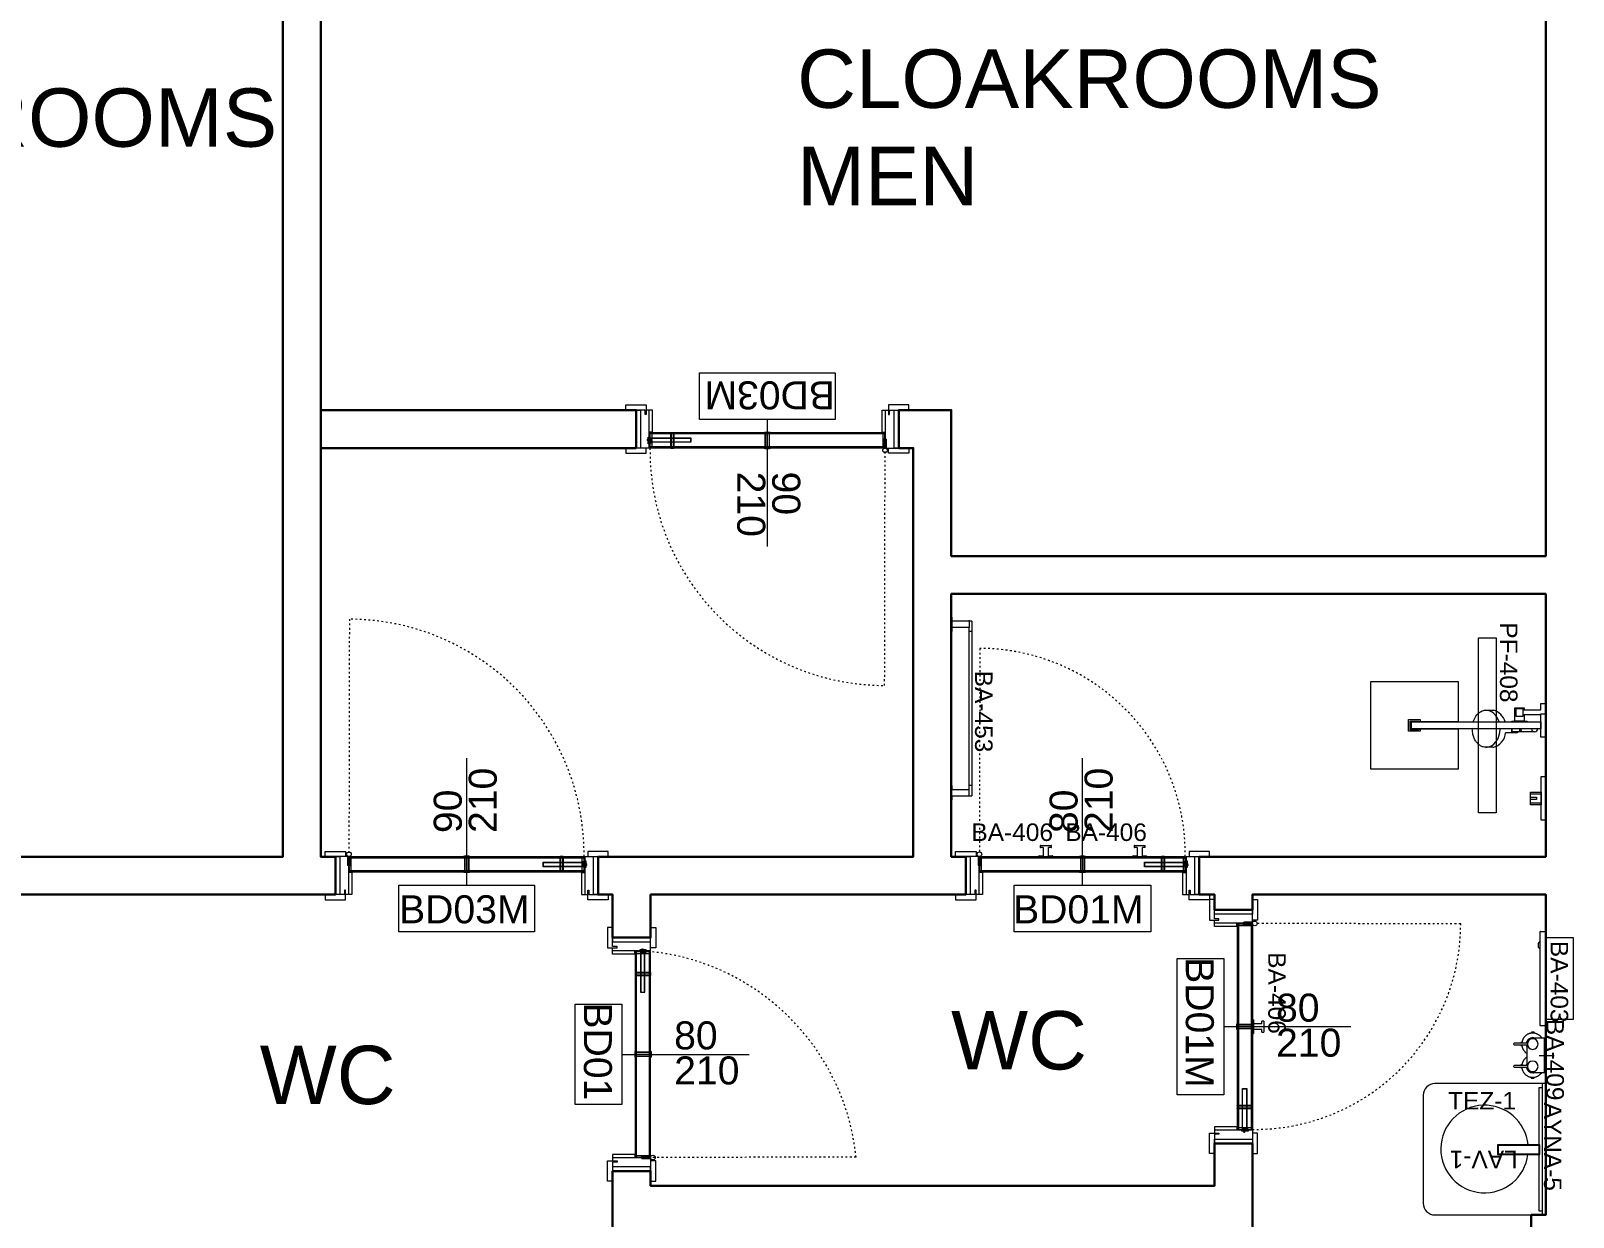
# Model space of a CAD drawing. Header units: centimetres. Extents: x 118932 to 154602, y -32682 to -23521.
# Drawn here: x 123176 to 123705, y -28759 to -28352 of the extents above; entities that cross this region are included whole.
import ezdxf

# ---------------------------------------------------------------- set-up
doc = ezdxf.new("R2010")
doc.units = ezdxf.units.CM
doc.header["$LTSCALE"] = 50
doc.header["$MEASUREMENT"] = 0
doc.linetypes.add('ACAD_ISO03W100', pattern=[30, 12, -18])
doc.linetypes.add('Dash', pattern=[6.35, 3.175, -3.175])
for name, color, linetype, lineweight, true_color in [('GEN_00_BL_Yazı', 7, 'Continuous', 0, 0x4f5250), ('GEN_02_TF_Islak Hacim', 7, 'Continuous', 5, 0x007cb0), ('GEN_02_TF_Kapı', 7, 'Continuous', 9, 0x4a3526), ('GEN_02_TF_Mobilya', 7, 'Continuous', 5, 0x745e3d), ('GEN_05_ML_Ahşap', 7, 'Continuous', 9, 0x745e3d), ('GEN_06_GR_İnce', 7, 'Continuous', 13, 0xb0b0a9), ('KALACAK DUVARLAR', 7, 'Continuous', 30, 0x005387)]:
    doc.layers.add(name, color=color, linetype=linetype, lineweight=lineweight, true_color=true_color)
doc.styles.add('ARIAL', font='arial.ttf')
doc.styles.add('arial_1_18', font='arial.ttf', dxfattribs={"height": 0.2})
doc.styles.add('Arial_6', font='arial.ttf', dxfattribs={"height": 59.5325})

# ---------------------------------------------------------------- blocks, each defined once
blk = doc.blocks.new('LEVEL -1_A BLOK_DUVAR')
at = {"layer": 'KALACAK DUVARLAR'}
blk.add_line((49129.65, 9009.48), (49129.65, 9009.48), dxfattribs=at)
for points in [[(47653.25, 9445), (49154.98, 9445), (49154.98, 9425.09), (49196.15, 9425.09), (49196.15, 9345.09), (49127.67, 9345.09), (49127.67, 9332.09), (49196.15, 9332.09), (49196.15, 9204.98), (49079.65, 9204.98), (49079.65, 9191.98), (49129.65, 9191.98), (49129.65, 8856.48), (49011.45, 8856.48)], [(49029.65, 8843.48), (49147.65, 8843.48), (49147.65, 8856.48), (49142.65, 8856.48), (49142.65, 9191.98), (49282.64, 9191.98), (49282.64, 9204.98), (49209.15, 9204.98), (49209.15, 9332.09), (49277.64, 9332.09), (49277.64, 9345.09), (49209.15, 9345.09), (49209.15, 9445)], [(49562.37, 9148.98), (49562.37, 8959.48), (49358.65, 8959.48), (49358.65, 9009.48), (49340.65, 9009.48), (49340.65, 8996.48), (49345.65, 8996.48), (49345.65, 8856.48), (49237.65, 8856.48), (49237.65, 8843.48), (49242.65, 8843.48), (49242.65, 8828.75), (49255.65, 8828.75), (49255.65, 8843.48), (49363.65, 8843.48), (49363.65, 8856.48), (49358.65, 8856.48), (49358.65, 8946.48), (49562.37, 8946.48), (49562.37, 8856.48), (49443.65, 8856.48), (49443.65, 8843.48), (49448.87, 8843.48), (49448.87, 8838.25), (49461.87, 8838.25), (49461.87, 8843.48), (49562.37, 8843.48), (49562.37, 8733.72), (49557.37, 8733.72), (49557.37, 8690.72)], [(49461.87, 8635.75), (49461.87, 8758.25), (49448.87, 8758.25), (49448.87, 8743.75), (49255.65, 8743.75), (49255.65, 8748.75), (49242.65, 8748.75), (49242.65, 8725.75)], [(49142.65, 8996.48), (49250.65, 8996.48), (49250.65, 9009.48), (49142.65, 9009.48)]]:
    blk.add_lwpolyline(points, dxfattribs=at)
blk = doc.blocks.new('Raindance shower combo - PF-408 SHOWER SYSTEM-14504339-SPA _ LEVEL 0 - REFERENCE PLAN')
at = {"layer": 'GEN_02_TF_Islak Hacim'}
for p, q in [((-24.4, 303), (-24.4, 603)), ((-24.4, 603), (275.5, 603)), ((275.5, 603), (275.5, 303)), ((105.6, 473), (145.4, 473)), ((105.6, 433), (105.6, 473)), ((113.7, 433), (105.6, 433)), ((110.8, 467.8), (140.3, 467.8)), ((110.8, 438.4), (110.8, 467.8)), ((113.7, 438.4), (110.8, 438.4)), ((113.7, 19.6), (113.7, 464.5)), ((113.7, 464.5), (137.3, 464.5)), ((113.7, 464.5), (113.7, 303)), ((137.3, 464.5), (113.7, 464.5)), ((137.3, 303), (137.3, 464.5)), ((137.3, 464.5), (137.3, 19.6)), ((140.3, 438.3), (137.3, 438.3)), ((145.4, 433), (137.3, 433)), ((140.3, 467.8), (140.3, 438.3)), ((145.4, 473), (145.4, 433)), ((113.7, 303), (-24.4, 303)), ((275.5, 303), (137.3, 303)), ((50.4, 184.6), (50.4, 208.3)), ((177.7, 208.3), (177.7, 182.8)), ((100, 106.3), (100.6, 140.9)), ((103.4, 80.9), (103.4, 119.9)), ((103.4, 119.9), (113.7, 119.9)), ((113.7, 119.9), (103.4, 119.9)), ((103.4, 119.9), (103.4, 97.5)), ((137.3, 119.9), (139.5, 119.9)), ((139.5, 119.9), (139.5, 66.9)), ((139.8, 77.5), (139.8, 109.5)), ((139.8, 109.5), (185.7, 109.5)), ((157.3, 106), (157.3, 81)), ((182.3, 106), (157.3, 106)), ((182.3, 81), (182.3, 106)), ((185.7, 109.5), (185.7, 77.4)), ((-146.3, 55.5), (-102.8, 55.5)), ((-146.3, 19.3), (-146.3, 55.5)), ((-140.4, 55.5), (-108.7, 55.5)), ((-140.4, 19.3), (-140.4, 55.5)), ((-128.5, 35.3), (-128.5, 55.5)), ((-128.5, 55.5), (-120.4, 55.5)), ((-120.4, 55.5), (-120.4, 35.3)), ((-108.7, 55.5), (-108.7, 19.3)), ((-102.8, 55.5), (-102.8, 19.3)), ((113.7, 93.7), (103.4, 93.7)), ((103.4, 41.5), (103.4, 80.9)), ((139.5, 93.7), (137.3, 93.7)), ((139.5, 66.9), (137.3, 66.9)), ((161.2, 77.5), (139.8, 77.5)), ((157.3, 81), (182.3, 81)), ((161.2, 81), (161.2, 77.4)), ((161.2, 20.1), (161.2, 77.5)), ((178.5, 81), (178.5, 77.4)), ((185.7, 77.4), (178.5, 77.4)), ((178.5, 77.4), (178.5, 20.1)), ((-198.9, 19.3), (-50, 19.3)), ((-198.9, 3), (-198.9, 19.3)), ((-102.8, 19.3), (-146.3, 19.3)), ((-108.7, 19.3), (-140.4, 19.3)), ((-120.4, 35.3), (-128.5, 35.3)), ((-50, 19.3), (-50, 3)), ((85.5, 3), (85.5, 19.6)), ((85.5, 19.6), (165.5, 19.6)), ((165.5, 3), (85.5, 3)), ((137.3, 19.6), (113.7, 19.6)), ((139.1, 19.6), (139.1, 20.1)), ((139.1, 20.1), (161.2, 20.1)), ((165.5, 19.6), (165.5, 3)), ((200.6, 3), (165.5, 3)), ((178.5, 20.1), (200.6, 20.1)), ((200.6, 20.1), (200.6, 3))]:
    blk.add_line(p, q, dxfattribs=at)
for centre, radius, start, end in [((104.2, 195.8), 55, 191.7176, 266.2824), ((123.3, 196.9), 56.2, 284.5361, 345.4324), ((112.6, 106), 12.6, 179, 223), ((115, 78), 12, 96.3941, 165.9387), ((115, 78), 12, 96.3941, 165.9387), ((114.9, 40.6), 11.5, 96.8483, 175.5844), ((115, 42.3), 11.6, 183.9666, 263.4682)]:
    blk.add_arc(centre, radius, start, end, dxfattribs=at)
for major_axis, start_param, end_param in [((63.7, 0), 3.141593, 4.706756), ((-63.7, 0), 1.950601, 3.141593)]:
    blk.add_ellipse((114, 208.3), major_axis=major_axis, ratio=0.765186, start_param=start_param, end_param=end_param, dxfattribs=at)
for points, knots in [([(50.4, 208.3), (50.4, 211.6), (51.3, 218), (55.4, 227.4), (62.1, 235.8), (74.1, 245.5), (91.7, 253), (107.1, 254.8), (113.7, 254.8)], [0, 0, 0, 0, 0.0666667, 0.1333333, 0.2, 0.2666667, 0.4, 0.4982127, 0.4982127, 0.4982127, 0.4982127]), ([(137.4, 251.6), (139.3, 251), (148.2, 248.1), (162.4, 240.1), (172.7, 227.8), (177, 216.8), (177.7, 211.2), (177.7, 208.3)], [0.6197386, 0.6197386, 0.6197386, 0.6197386, 0.65, 0.7666667, 0.8833333, 0.9416667, 1, 1, 1, 1])]:
    blk.add_open_spline(points, degree=3, knots=knots, dxfattribs=at)
at = {"layer": 'GEN_00_BL_Yazı', "insert": (478.8, 160.9, 0), "char_height": 60, "width": 331.384, "attachment_point": 7, "rotation": 180, "style": 'Arial_6'}
blk.add_mtext('PF-408', dxfattribs=at)
blk = doc.blocks.new('BA 406 HOOK')
at = {"layer": 'GEN_02_TF_Islak Hacim'}
for p, q in [((-2.38, 0), (-2.38, -0.32)), ((-2.38, 0), (2.38, 0)), ((-2.3, 0), (-2.38, 0)), ((2.38, 0), (2.3, 0)), ((2.38, -0.32), (2.38, 0)), ((-2.38, -0.32), (-2.3, -0.32)), ((-0.92, -0.32), (-2.38, -0.32)), ((-1.91, -3.19), (-1.91, -3.81)), ((-1.91, -3.19), (-0.92, -3.19)), ((-1.84, -3.19), (-1.91, -3.19)), ((-1.91, -3.81), (-1.84, -3.81)), ((1.9, -3.81), (-1.91, -3.81)), ((-0.92, -0.32), (-0.92, -3.19)), ((0.92, -3.19), (0.92, -0.32)), ((2.38, -0.32), (0.92, -0.32)), ((0.92, -3.19), (1.9, -3.19)), ((1.9, -3.19), (1.84, -3.19)), ((1.84, -3.81), (1.9, -3.81)), ((1.9, -3.81), (1.9, -3.19)), ((2.3, -0.32), (2.38, -0.32))]:
    blk.add_line(p, q, dxfattribs=at)
at = {"layer": 'GEN_00_BL_Yazı', "insert": (25.5, -11.38), "char_height": 6, "width": 26.5421, "attachment_point": 1, "rotation": 180, "style": 'Arial_6'}
blk.add_mtext('BA-406', dxfattribs=at)
blk = doc.blocks.new('BA 403')
at = {"layer": 'GEN_02_TF_Islak Hacim'}
for p, q in [((-11.27, -1.56), (-11.27, 2.06)), ((-11.19, 2.14), (-9.37, 2.14)), ((-9.37, 2.14), (-9.37, 0)), ((-11.91, -3.34), (-11.91, -1.91)), ((-11.27, -3.69), (-11.27, -1.56)), ((-11.27, -30.16), (-11.27, -3.69)), ((-9.37, -28.1), (-9.37, 0)), ((-9.37, -30.24), (-11.19, -30.24)), ((-9.37, -28.1), (-9.37, -30.24))]:
    blk.add_line(p, q, dxfattribs=at)
at = {"layer": 'GEN_02_TF_Islak Hacim', "linetype": 'Dash', "lineweight": 5}
for p, q in [((-9.37, 0), (0, 0)), ((0, 0), (0, -28.1)), ((0, -28.1), (-9.37, -28.1))]:
    blk.add_line(p, q, dxfattribs=at)
at = {"layer": 'GEN_02_TF_Islak Hacim'}
for centre, radius, start, end in [((-11.19, 2.06), 0.0813, 90, 180), ((-11.83, -1.91), 0.08, 114.0212, 180), ((-11.83, -3.34), 0.08, 180, 245.9788), ((-11.29, -2.08), 0.614, 97.2939, 157.3604), ((-11.29, -3.17), 0.614, 202.6396, 262.7061), ((-11.36, -1.56), 0.0879, 0, 97.2939), ((-11.36, -3.69), 0.0879, 262.7061, 0), ((-11.19, -30.16), 0.0813, 180, 270)]:
    blk.add_arc(centre, radius, start, end, dxfattribs=at)
at = {"layer": 'GEN_00_BL_Yazı', "insert": (-1.72, -1.12), "char_height": 6, "width": 26.5421, "attachment_point": 1, "rotation": 270, "style": 'Arial_6'}
blk.add_mtext('BA-403', dxfattribs=at)
blk = doc.blocks.new('ikili sbn')
at = {"layer": 'GEN_00_BL_Yazı'}
blk.add_line((-5.76, -1.77), (-5.76, 3.38), dxfattribs=at)
at = {"layer": 'GEN_02_TF_Islak Hacim'}
for p, q in [((-11.7, 0.01), (-11.7, -4.02)), ((0, -4.01), (0, 0.01)), ((-13.75, -3.45), (-13.75, -4.45)), ((-13.75, -4.45), (-13.39, -4.45)), ((-13.56, -3.44), (-13.73, -3.44)), ((-13.73, -3.44), (-13.73, -4.44)), ((-13.73, -4.44), (-13.56, -4.44)), ((-13.56, -4.44), (-13.56, -3.44)), ((-13.38, -3.45), (-13.56, -3.45)), ((-13.44, -3.76), (-13.45, -3.91)), ((-13.45, -3.91), (-13.45, -4)), ((-13.45, -4), (-13.45, -4.15)), ((-13.45, -4.15), (-13.44, -4.3)), ((-13.43, -3.62), (-13.44, -3.76)), ((-13.44, -4.3), (-13.42, -4.44)), ((-13.41, -3.47), (-13.43, -3.62)), ((-13.42, -4.44), (-13.4, -4.59)), ((-13.39, -3.32), (-13.41, -3.47)), ((-13.4, -4.59), (-13.38, -4.74)), ((-13.36, -3.17), (-13.39, -3.32)), ((-13.38, -4.74), (-13.34, -4.89)), ((-13.32, -3.03), (-13.36, -3.17)), ((-13.34, -4.89), (-13.3, -5.03)), ((-13.28, -2.88), (-13.32, -3.03)), ((-13.3, -5.03), (-13.26, -5.18)), ((-13.23, -2.74), (-13.28, -2.88)), ((-13.26, -5.18), (-13.21, -5.32)), ((-13.18, -2.6), (-13.23, -2.74)), ((-13.12, -2.46), (-13.18, -2.6)), ((-13.06, -2.33), (-13.12, -2.46)), ((-12.99, -2.19), (-13.06, -2.33)), ((-12.91, -2.06), (-12.99, -2.19)), ((-12.83, -1.94), (-12.91, -2.06)), ((-12.75, -1.81), (-12.83, -1.94)), ((-12.66, -1.69), (-12.75, -1.81)), ((-12.56, -1.58), (-12.66, -1.69)), ((-12.47, -1.46), (-12.56, -1.58)), ((-12.36, -1.35), (-12.47, -1.46)), ((-12.25, -1.25), (-12.36, -1.35)), ((-12.14, -1.15), (-12.25, -1.25)), ((-12.03, -1.05), (-12.14, -1.15)), ((-11.91, -0.96), (-12.03, -1.05)), ((-11.78, -0.88), (-11.91, -0.96)), ((-11.7, -0.82), (-11.78, -0.88)), ((0.1, -0.92), (0, -0.86)), ((0.22, -1.01), (0.1, -0.92)), ((0.33, -1.11), (0.22, -1.01)), ((0.45, -1.2), (0.33, -1.11)), ((0.56, -1.31), (0.45, -1.2)), ((0.66, -1.41), (0.56, -1.31)), ((0.76, -1.52), (0.66, -1.41)), ((0.86, -1.64), (0.76, -1.52)), ((0.95, -1.76), (0.86, -1.64)), ((1.04, -1.88), (0.95, -1.76)), ((1.12, -2), (1.04, -1.88)), ((1.2, -2.13), (1.12, -2)), ((1.27, -2.26), (1.2, -2.13)), ((1.34, -2.4), (1.27, -2.26)), ((1.4, -2.54), (1.34, -2.4)), ((1.45, -2.67), (1.4, -2.54)), ((1.43, -5.39), (1.48, -5.25)), ((1.5, -2.82), (1.45, -2.67)), ((1.48, -5.25), (1.53, -5.11)), ((1.55, -2.96), (1.5, -2.82)), ((1.53, -5.11), (1.57, -4.97)), ((1.59, -3.1), (1.55, -2.96)), ((1.57, -4.97), (1.6, -4.82)), ((1.62, -3.25), (1.59, -3.1)), ((1.6, -4.82), (1.63, -4.67)), ((1.65, -3.4), (1.62, -3.25)), ((2, -3.45), (1.62, -3.45)), ((1.63, -4.45), (1.76, -4.45)), ((1.63, -4.67), (1.66, -4.52)), ((1.67, -3.55), (1.65, -3.4)), ((1.66, -4.52), (1.68, -4.38)), ((1.68, -3.7), (1.67, -3.55)), ((1.69, -3.85), (1.68, -3.7)), ((1.68, -4.38), (1.69, -4.23)), ((1.69, -4), (1.69, -3.85)), ((1.69, -4.08), (1.69, -4)), ((1.69, -4.23), (1.69, -4.08)), ((1.76, -3.5), (1.76, -4.5)), ((2, -3.5), (1.76, -3.5)), ((1.76, -4.5), (2, -4.5)), ((2, -3.5), (2, -3.45)), ((2, -4.5), (2, -3.5)), ((-13.21, -5.32), (-13.15, -5.46)), ((-13.15, -5.46), (-13.09, -5.59)), ((-13.09, -5.59), (-13.03, -5.73)), ((-13.03, -5.73), (-12.95, -5.86)), ((-12.95, -5.86), (-12.88, -5.99)), ((-12.88, -5.99), (-12.8, -6.11)), ((-12.8, -6.11), (-12.71, -6.24)), ((-12.71, -6.24), (-12.62, -6.35)), ((-12.62, -6.35), (-12.52, -6.47)), ((-12.52, -6.47), (-12.42, -6.58)), ((-12.42, -6.58), (-12.31, -6.69)), ((-12.31, -6.69), (-12.2, -6.79)), ((-12.2, -6.79), (-12.09, -6.89)), ((-12.09, -6.89), (-11.97, -6.98)), ((-11.97, -6.98), (-11.85, -7.07)), ((-11.85, -7.07), (-11.73, -7.15)), ((-11.73, -7.15), (-11.6, -7.23)), ((-11.6, -7.23), (-11.47, -7.3)), ((-11.47, -7.3), (-11.33, -7.37)), ((-11.33, -7.37), (-11.2, -7.43)), ((-11.2, -7.43), (-11.06, -7.49)), ((-11.06, -7.49), (-10.92, -7.54)), ((-10.92, -7.54), (-10.78, -7.59)), ((-10.78, -7.59), (-10.63, -7.63)), ((-10.63, -7.63), (-10.48, -7.66)), ((-10.48, -7.66), (-10.34, -7.69)), ((-10.34, -7.69), (-10.19, -7.71)), ((-10.26, -7.7), (-10.26, -7.86)), ((-10.01, -7.86), (-10.26, -7.86)), ((-10.26, -7.86), (-10.26, -8.05)), ((-10.26, -8.05), (-10.01, -8.05)), ((-10.19, -7.71), (-10.04, -7.73)), ((-10.04, -7.73), (-10.01, -7.73)), ((-9.41, -6.02), (-2.35, -6.02)), ((-9.41, -7.73), (-9.29, -7.72)), ((-9.26, -7.86), (-9.41, -7.86)), ((-9.41, -8.05), (-9.26, -8.05)), ((-9.29, -7.72), (-9.14, -7.7)), ((-9.26, -7.86), (-9.26, -7.72)), ((-9.26, -8.05), (-9.26, -7.86)), ((-9.14, -7.7), (-8.99, -7.68)), ((-8.99, -7.68), (-8.85, -7.65)), ((-8.85, -7.65), (-8.7, -7.61)), ((-8.7, -7.61), (-8.56, -7.57)), ((-8.56, -7.57), (-8.42, -7.52)), ((-8.42, -7.52), (-8.28, -7.47)), ((-8.28, -7.47), (-8.14, -7.41)), ((-8.14, -7.41), (-8, -7.34)), ((-8, -7.34), (-7.87, -7.27)), ((-7.87, -7.27), (-7.74, -7.19)), ((-7.74, -7.19), (-7.62, -7.11)), ((-7.62, -7.11), (-7.49, -7.03)), ((-7.49, -7.03), (-7.37, -6.94)), ((-7.37, -6.94), (-7.26, -6.84)), ((-7.26, -6.84), (-7.15, -6.74)), ((-7.15, -6.74), (-7.04, -6.64)), ((-7.04, -6.64), (-6.93, -6.53)), ((-6.93, -6.53), (-6.84, -6.42)), ((-6.84, -6.42), (-6.74, -6.3)), ((-6.74, -6.3), (-6.65, -6.18)), ((-6.65, -6.18), (-6.57, -6.06)), ((-6.57, -6.06), (-6.54, -6.02)), ((-5.21, -6.02), (-5.15, -6.11)), ((-5.15, -6.11), (-5.06, -6.24)), ((-5.06, -6.24), (-4.97, -6.35)), ((-4.97, -6.35), (-4.87, -6.47)), ((-4.87, -6.47), (-4.77, -6.58)), ((-4.77, -6.58), (-4.67, -6.69)), ((-4.67, -6.69), (-4.56, -6.79)), ((-4.56, -6.79), (-4.44, -6.89)), ((-4.44, -6.89), (-4.33, -6.98)), ((-4.33, -6.98), (-4.21, -7.07)), ((-4.21, -7.07), (-4.08, -7.15)), ((-4.08, -7.15), (-3.95, -7.23)), ((-3.95, -7.23), (-3.82, -7.3)), ((-3.82, -7.3), (-3.69, -7.37)), ((-3.69, -7.37), (-3.55, -7.43)), ((-3.55, -7.43), (-3.41, -7.49)), ((-3.41, -7.49), (-3.27, -7.54)), ((-3.27, -7.54), (-3.13, -7.59)), ((-3.13, -7.59), (-2.99, -7.63)), ((-2.99, -7.63), (-2.84, -7.66)), ((-2.84, -7.66), (-2.69, -7.69)), ((-2.69, -7.69), (-2.54, -7.71)), ((-2.62, -7.67), (-2.62, -7.84)), ((-2.62, -7.84), (-2.62, -8.05)), ((-2.36, -7.84), (-2.62, -7.84)), ((-2.62, -8.05), (-2.36, -8.05)), ((-2.54, -7.71), (-2.4, -7.73)), ((-2.4, -7.73), (-2.34, -7.73)), ((-1.77, -7.73), (-1.65, -7.72)), ((-1.62, -7.84), (-1.77, -7.84)), ((-1.77, -8.05), (-1.62, -8.05)), ((-1.65, -7.72), (-1.5, -7.7)), ((-1.62, -7.84), (-1.62, -7.69)), ((-1.62, -8.05), (-1.62, -7.84)), ((-1.5, -7.7), (-1.35, -7.68)), ((-1.35, -7.68), (-1.2, -7.65)), ((-1.2, -7.65), (-1.06, -7.61)), ((-1.06, -7.61), (-0.91, -7.57)), ((-0.91, -7.57), (-0.77, -7.52)), ((-0.77, -7.52), (-0.63, -7.47)), ((-0.63, -7.47), (-0.49, -7.41)), ((-0.49, -7.41), (-0.36, -7.34)), ((-0.36, -7.34), (-0.23, -7.27)), ((-0.23, -7.27), (-0.1, -7.19)), ((-0.1, -7.19), (0.03, -7.11)), ((0.03, -7.11), (0.15, -7.03)), ((0.15, -7.03), (0.27, -6.94)), ((0.27, -6.94), (0.39, -6.84)), ((0.39, -6.84), (0.5, -6.74)), ((0.5, -6.74), (0.61, -6.64)), ((0.61, -6.64), (0.71, -6.53)), ((0.71, -6.53), (0.81, -6.42)), ((0.81, -6.42), (0.9, -6.3)), ((0.9, -6.3), (0.99, -6.18)), ((0.99, -6.18), (1.08, -6.06)), ((1.08, -6.06), (1.16, -5.93)), ((1.16, -5.93), (1.23, -5.8)), ((1.23, -5.8), (1.3, -5.67)), ((1.3, -5.67), (1.37, -5.53)), ((1.37, -5.53), (1.43, -5.39))]:
    blk.add_line(p, q, dxfattribs=at)
blk.add_lwpolyline([(0, 0.01), (-11.7, 0.01), (-11.7, 0.5), (0, 0.5)], close=True, dxfattribs=at)
for points in [[(-10.01, -5.79), (-10.01, -10.23, 1.037151), (-9.41, -10.23), (-9.41, -5.79)], [(-2.36, -5.79), (-2.36, -10.23, 1.037151), (-1.77, -10.23), (-1.77, -5.79)]]:
    blk.add_lwpolyline(points, format="xyb", dxfattribs=at)
for centre, radius, start, end in [((-9.7, -4), 2.2, 156.7633, 180), ((-9.7, -4), 2.2, 180, 261.9501), ((-9.7, -4.02), 2, 180, 261.1452), ((-9.7, -4), 1.82, 0, 180), ((-9.7, -4), 1.82, 180, 0), ((-2.06, -4), 1.82, 0, 180), ((-2.06, -4), 1.82, 180, 0), ((-2, -4.01), 2, 277.1261, 0), ((-2.06, -4), 2.2, 277.8672, 0), ((-2.06, -4), 2.2, 0, 20.0549), ((-9.7, -4), 2.2, 277.5263, 292.0167), ((-2.06, -4), 2.2, 247.9833, 262.1328)]:
    blk.add_arc(centre, radius, start, end, dxfattribs=at)
at = {"layer": 'GEN_00_BL_Yazı', "insert": (-18.33, 0.61), "char_height": 6, "width": 33.1384, "attachment_point": 7, "style": 'Arial_6'}
blk.add_mtext('BA-409', dxfattribs=at)
blk = doc.blocks.new('public area faucet')
at = {"layer": 'GEN_02_TF_Islak Hacim'}
for points in [[(-3.31, 0), (0, 0), (0, 14.48), (-3.31, 14.48)], [(-3.11, 0.2), (-0.2, 0.2), (-0.2, 14.28), (-3.11, 14.28)]]:
    blk.add_lwpolyline(points, close=True, dxfattribs=at)
blk = doc.blocks.new('LAV-1')
at = {"layer": 'GEN_02_TF_Islak Hacim'}
blk.add_arc((0, 0), 15, 185.5702, 172.909, dxfattribs=at)
at = {"rotation": 90}
blk.add_blockref('public area faucet', (-4.44, 1.85, 0), dxfattribs=at)
at = {"layer": 'GEN_00_BL_Yazı', "insert": (-11.37, 0.58), "char_height": 6, "width": 33.1384, "attachment_point": 7, "style": 'Arial_6'}
blk.add_mtext('LAV-1', dxfattribs=at)
blk = doc.blocks.new('TEZ-1')
at = {"layer": 'GEN_02_TF_Islak Hacim', "elevation": 0}
blk.add_lwpolyline([(-290.32, 58.15), (-290.32, 20.15, 0.414214), (-286.32, 16.15), (-249.32, 16.15, 0.414214), (-245.32, 20.15), (-245.32, 58.15)], format="xyb", close=True, dxfattribs=at)
at = {"layer": 'GEN_02_TF_Islak Hacim', "color": 1, "rotation": 270}
blk.add_blockref('LAV-1', (-267.91, 37.15, 0), dxfattribs=at)
at = {"layer": 'GEN_00_BL_Yazı', "insert": (-281.46, 24.67, 0), "char_height": 6, "width": 33.1384, "attachment_point": 7, "rotation": 90, "style": 'Arial_6'}
blk.add_mtext('TEZ-1', dxfattribs=at)
blk = doc.blocks.new('AYNA-5')
at = {"layer": 'GEN_02_TF_Mobilya'}
blk.add_lwpolyline([(-1.25, 1.27), (-2.24, 1.27), (-2.26, 43.73), (-1.27, 43.73)], dxfattribs=at)
blk.add_lwpolyline([(-1.27, 45), (-1.25, 0), (0, 0), (-0.02, 45)], close=True, dxfattribs=at)
at = {"layer": 'GEN_00_BL_Yazı', "insert": (-0.72, 38.52), "char_height": 6, "width": 33.1384, "attachment_point": 7, "rotation": 270, "style": 'Arial_6'}
blk.add_mtext('AYNA-5', dxfattribs=at)
blk = doc.blocks.new('Accessory-Towel_Bar-KOHLER-Composed-K-73142 _1_ - BA-453 TOWEL BAR 24_-14138606-TYPE GxL')
at = {"layer": 'GEN_02_TF_Islak Hacim', "lineweight": 13}
for p, q in [((-53279.2, -6870.5), (-53279.2, -6863.3)), ((-53278.4, -6862.5), (-52680, -6862.5)), ((-53242.4, -6862.5), (-53242.4, -6871.4)), ((-52716.1, -6871.4), (-52716.1, -6862.5)), ((-52679.2, -6863.3), (-52679.2, -6870.5)), ((-53279.2, -6929.9), (-53279.2, -6872.2)), ((-53278.4, -6871.4), (-53257.1, -6871.4)), ((-52701.3, -6871.4), (-53257.1, -6871.4)), ((-53256.3, -6872.2), (-53256.3, -6929.9)), ((-52702.1, -6929.9), (-52702.1, -6872.2)), ((-52680, -6871.4), (-52701.3, -6871.4)), ((-52679.2, -6872.2), (-52679.2, -6929.9)), ((-53293.2, -6932.7), (-53293.2, -6931.5)), ((-53293.2, -6932.7), (-53242.4, -6932.7)), ((-53292.4, -6930.7), (-53278.4, -6930.7)), ((-53278.4, -6930.7), (-53257.1, -6930.7)), ((-53257.1, -6930.7), (-53243.2, -6930.7)), ((-53242.4, -6931.5), (-53242.4, -6932.7)), ((-52716.1, -6932.7), (-52716.1, -6931.5)), ((-52716.1, -6932.7), (-52665.3, -6932.7)), ((-52715.3, -6930.7), (-52701.3, -6930.7)), ((-52680, -6930.7), (-52701.3, -6930.7)), ((-52680, -6930.7), (-52666.1, -6930.7)), ((-52665.3, -6931.5), (-52665.3, -6932.7))]:
    blk.add_line(p, q, dxfattribs=at)
for centre, radius, start, end in [((-53278.4, -6863.3), 0.82, 90, 180), ((-52680, -6863.3), 0.82, 0, 90), ((-53278.4, -6870.5), 0.814, 180, 270), ((-53278.4, -6872.2), 0.814, 90, 180), ((-53257.1, -6872.2), 0.814, 0, 90), ((-52701.3, -6872.2), 0.814, 90, 180), ((-52680, -6870.5), 0.814, 270, 0), ((-52680, -6872.2), 0.814, 0, 90), ((-53292.4, -6931.5), 0.797, 90, 180), ((-53278.4, -6929.9), 0.804, 180, 270), ((-53257.1, -6929.9), 0.804, 270, 0), ((-53243.2, -6931.5), 0.797, 0, 90), ((-52715.3, -6931.5), 0.797, 90, 180), ((-52701.3, -6929.9), 0.804, 180, 270), ((-52680, -6929.9), 0.804, 270, 0), ((-52666.1, -6931.5), 0.797, 0, 90)]:
    blk.add_arc(centre, radius, start, end, dxfattribs=at)
at = {"layer": 'GEN_00_BL_Yazı', "insert": (-53108.7, -6791.1), "char_height": 60, "width": 265.421, "attachment_point": 1, "style": 'Arial_6'}
blk.add_mtext('BA-453', dxfattribs=at)
blk = doc.blocks.new('LEVEL -1 ISLAK HACİM')
for name, p, xscale, yscale, zscale, rotation in [('Accessory-Towel_Bar-KOHLER-Composed-K-73142 _1_ - BA-453 TOWEL BAR 24_-14138606-TYPE GxL', (4107.26, -5421.44, 0), 0.1, 0.1, 0.1, 270), ('Raindance shower combo - PF-408 SHOWER SYSTEM-14504339-SPA _ LEVEL 0 - REFERENCE PLAN', (3618.01, -141.87, 0), 0.100000000000002, 0.100000000000002, 0.100000000000002, 90)]:
    blk.add_blockref(name, p, dxfattribs=dict(xscale=xscale, yscale=yscale, zscale=zscale, rotation=rotation))
for name, p, rotation in [('BA 406 HOOK', (3446.41, -174.29, 0), 180), ('BA 406 HOOK', (3478.57, -174.29, 0), 180), ('BA 406 HOOK', (3517.23, -232.52, 0), 90), ('ikili sbn', (3617.21, -248.19, 0), 270), ('TEZ-1', (3559.56, -542.36, 0), 270)]:
    blk.add_blockref(name, p, dxfattribs=dict(rotation=rotation))
blk.add_blockref('BA 403', (3627.08, -202.02, 0))
at = {"layer": 'GEN_02_TF_Islak Hacim', "color": 1}
blk.add_blockref('AYNA-5', (3617.71, -297.05, 0), dxfattribs=at)
blk = doc.blocks.new('LEVEL -1_A BLOK_MAHAL')
at = {"layer": 'GEN_00_BL_Yazı', "char_height": 20, "width": 445.9, "attachment_point": 1, "style": 'ARIAL'}
for s, insert in [('CLOAKROOMS\\PMEN', (49305.85, 4982.03)), ('CLOAKROOMS\\PWOMAN', (48927.46, 4968.71)), ('WC', (49358.6, 4652.57)), ('WC', (49121.74, 4640.7))]:
    blk.add_mtext(s, dxfattribs=dict(at, insert=insert))
blk = doc.blocks.new('60LIK YER SÜZGECİ')
at = {"layer": 'GEN_02_TF_Islak Hacim'}
blk.add_lwpolyline([(79589.82, -32983.56), (79589.82, -32923.56), (79595.82, -32923.56), (79595.82, -32983.56)], close=True, dxfattribs=at)
blk = doc.blocks.new('level -1 süzgeçler')
blk.add_blockref('60LIK YER SÜZGECİ', (-85030.79, 34313.66, 0))
blk = doc.blocks.new('BD01')
at = {"layer": 'GEN_02_TF_Kapı'}
for p, q in [((-75.5, 0), (-80, 0)), ((-75.5, 0), (-75.5, -13)), ((-4.8, 0), (-75.2, 0)), ((-75.2, -5.2), (-75.2, 0)), ((-68.07, 0), (-68.07, -5.2, 0)), ((-67.07, 0), (-67.07, -5.2, 0)), ((-40.7, 0), (-40.7, -5.2, 0)), ((-39.31, 0), (-39.31, -5.2, 0)), ((-5.1, 0.14), (-5.1, -3)), ((-4.8, 0.01), (-4.8, -3)), ((-4.8, -5.2), (-4.8, 0)), ((-4.5, 0.01), (-4.5, -3)), ((-4.5, 0), (-4.5, -13)), ((-4.5, 0), (0, 0)), ((-4.2, 0.14), (-4.2, -3)), ((-76.2, -2.73), (-75.2, -2.06)), ((-76.2, -2.99), (-76.2, -2.73)), ((-76.2, -2.99), (-75.2, -3.11)), ((-75.8, -1.47), (-75.8, -2.46)), ((-75.7, -1.47), (-75.8, -1.47)), ((-75.8, -3.04), (-75.8, -3.69)), ((-75.8, -3.69), (-75.7, -3.69)), ((-75.18, -2.6), (-75.5, -2.26)), ((-75.18, -2.6), (-75.5, -2.26)), ((-75.18, -2.6), (-75.5, -3.01)), ((-4.8, -0.4), (-75.2, -0.4)), ((-75.2, -2.06), (-75.2, -3.11)), ((-75.2, -2.54), (-75.2, -2.12)), ((-75.18, -2.54), (-75.2, -2.54)), ((-75.2, -2.55), (-75.18, -2.55)), ((-75.2, -2.65), (-75.2, -2.55)), ((-75.2, -2.65), (-75.18, -2.65)), ((-75.2, -3.08), (-75.2, -2.66)), ((-75.18, -2.66), (-75.2, -2.66)), ((-75.2, -3.11), (-75.2, -2.99)), ((-4.8, -4.8), (-75.2, -4.8)), ((-4.8, -5.2), (-75.2, -5.2)), ((-75.18, -2.1), (-74.82, -2.1)), ((-75.18, -2.54), (-75.18, -2.12)), ((-75.18, -2.12), (-74.82, -2.12)), ((-75.18, -2.45), (-75.18, -2.55)), ((-75.18, -2.45), (-75.07, -2.45)), ((-75.18, -2.65), (-75.18, -2.55)), ((-75.18, -2.65), (-75.18, -2.75)), ((-75.18, -3.08), (-75.18, -2.66)), ((-75.18, -2.75), (-75.07, -2.75)), ((-74.82, -3.08), (-75.18, -3.08)), ((-74.82, -3.1), (-75.18, -3.1)), ((-75.07, -2.12), (-75.07, -3.08)), ((-75.07, -2.45), (-75.07, -2.75)), ((-74.82, -2.12), (-74.82, -3.08)), ((-74.8, -2.12), (-74.8, -3.08)), ((-74.6, -4.8), (-74.6, -0.4)), ((-39.41, -5.2), (-40.6, -5.2)), ((-5.4, -4.8), (-5.4, -0.4)), ((-5.2, -2.12), (-5.2, -3.08)), ((-4.82, -2.1), (-5.18, -2.1)), ((-5.18, -3.1), (-4.82, -3.1)), ((-5.1, -3), (-4.8, -3)), ((-4.93, -2.12), (-4.93, -3.08)), ((-4.82, -2.45), (-4.93, -2.45)), ((-4.93, -2.45), (-4.93, -2.75)), ((-4.82, -2.75), (-4.93, -2.75)), ((-4.82, -2.6), (-4.5, -2.26)), ((-4.82, -2.6), (-4.5, -2.26)), ((-4.82, -2.45), (-4.82, -2.55)), ((-4.8, -2.55), (-4.82, -2.55)), ((-4.82, -2.65), (-4.82, -2.55)), ((-4.82, -2.6), (-4.5, -3.01)), ((-4.82, -2.65), (-4.82, -2.75)), ((-4.8, -2.65), (-4.82, -2.65)), ((-4.8, -2.54), (-4.8, -2.12)), ((-4.8, -2.65), (-4.8, -2.55)), ((-4.8, -3.08), (-4.8, -2.66)), ((-4.5, -3), (-4.2, -3)), ((-74.3, -5.4), (-75.5, -5.4)), ((-74.3, -5.4), (-74.3, -13)), ((-5.7, -5.4), (-5.7, -13)), ((-5.7, -5.4), (-4.5, -5.4)), ((-76.5, -11.5), (-76.9, -11.5)), ((-76.9, -11.5), (-76.9, -13)), ((-76.5, -13), (-76.5, -11.5)), ((-74.3, -13), (-76.5, -13)), ((-5.7, -13), (-3.5, -13)), ((-3.5, -13), (-3.5, -11.5)), ((-3.5, -11.5), (-3.1, -11.5)), ((-3.1, -11.5), (-3.1, -13)), ((-3.1, -13), (0, -13))]:
    blk.add_line(p, q, dxfattribs=at)
at = {"layer": 'GEN_02_TF_Kapı', "linetype": 'ACAD_ISO03W100', "ltscale": 0.001}
blk.add_lwpolyline([(-75.2, 0, -0.355376), (-4.8, 70.4), (-4.65, 0.8)], format="xyb", dxfattribs=at)
at = {"layer": 'GEN_02_TF_Kapı'}
for points in [[(-76.5, 0), (-83.5, 0), (-83.5, 1.75), (-76.5, 1.75)], [(-78.5, 0), (-80, 0), (-80, -13), (-78.5, -13)], [(-67.97, 0), (-68.07, 0), (-68.07, -5.2), (-67.97, -5.2)], [(-68.07, 0), (-67.97, 0), (-67.97, -5.2), (-68.07, -5.2)], [(-67.17, -5.2), (-67.97, -5.2), (-67.97, 0), (-67.17, 0)], [(-67.17, 0), (-67.07, 0), (-67.07, -5.2), (-67.17, -5.2)], [(-67.07, 0), (-67.17, 0), (-67.17, -5.2), (-67.07, -5.2)], [(-41, 0), (-39, 0), (-39, 0.2), (-39.4, 0.3), (-40.6, 0.3), (-41, 0.2)], [(-40.6, 0), (-40.7, 0), (-40.7, -5.2), (-40.6, -5.2)], [(-40.6, -5.2), (-39.4, -5.2), (-39.4, 0), (-40.6, 0)], [(-39.41, 0), (-39.31, 0), (-39.31, -5.2), (-39.41, -5.2)], [(-3.5, 0), (3.5, 0), (3.5, 1.75), (-3.5, 1.75)], [(0, 0), (-1.5, 0), (-1.5, -13), (0, -13)], [(-75.7, -3.69), (-75.5, -3.69), (-75.5, -1.47), (-75.7, -1.47)], [(-75.2, -3.47), (-75, -3.47), (-75, -1.55), (-75.2, -1.55)], [(-61.25, -1.95), (-75.1, -1.95), (-75.1, -3.47), (-61.25, -3.47)], [(-61.35, -2.05), (-75, -2.05), (-75, -3.37), (-61.35, -3.37)], [(-41.01, -5.4), (-39.01, -5.4), (-39.01, -5.2), (-41.01, -5.2)]]:
    blk.add_lwpolyline(points, close=True, dxfattribs=at)
for points in [[(-4.8, -2.54), (-4.82, -2.54), (-4.82, -2.12), (-5.18, -2.12), (-5.18, -3.08), (-4.82, -3.08), (-4.82, -2.66), (-4.8, -2.66)], [(-76.9, -13), (-83.5, -13), (-83.5, -14.75), (-76.5, -14.75), (-76.5, -13)], [(-3.1, -13), (3.5, -13), (3.5, -14.75), (-3.5, -14.75), (-3.5, -13)]]:
    blk.add_lwpolyline(points, dxfattribs=at)
blk.add_circle((-4.65, 0.8), 0.8, dxfattribs=at)
for centre, start, end in [((-75.18, -2.12), 91.5433, 178.4567), ((-75.18, -3.08), 181.5433, 268.4567), ((-74.82, -2.12), 1.5433, 88.4567), ((-74.82, -3.08), 271.5433, 358.4567), ((-5.18, -2.12), 91.5433, 178.4567), ((-5.18, -3.08), 181.5433, 268.4567), ((-4.82, -2.12), 1.5433, 88.4567), ((-4.82, -3.08), 271.5433, 358.4567)]:
    blk.add_arc(centre, 0.0206, start, end, dxfattribs=at)
at = {"layer": 'GEN_05_ML_Ahşap'}
blk.add_lwpolyline([(-40, -9.81), (-40, 33.75)], dxfattribs=at)
blk.add_lwpolyline([(-22.84, -25.81), (-57.16, -25.81), (-57.16, -9.81), (-22.84, -9.81)], close=True, dxfattribs=at)
at = {"layer": 'GEN_00_BL_Yazı', "char_height": 9.6, "attachment_point": 7, "rotation": 90, "style": 'arial_1_18'}
for s, insert in [('\\A1;210', (-29.56, 8.09)), ('\\A1;80', (-41.56, 8.07))]:
    blk.add_mtext_dynamic_manual_height_columns(s, width=2834.1518, gutter_width=1500, heights=[310.23], dxfattribs=dict(at, insert=insert))
at = {"layer": 'GEN_00_BL_Yazı', "insert": (-24.23, -22.98), "char_height": 9.6, "attachment_point": 9, "style": 'arial_1_18'}
blk.add_mtext_dynamic_manual_height_columns('\\A1;BD01', width=2834.1518, gutter_width=1500, heights=[310.23], dxfattribs=at)
blk = doc.blocks.new('BD01M')
at = {"layer": 'GEN_02_TF_Kapı'}
for p, q in [((4.5, 0), (0, 0)), ((4.2, 0.14), (4.2, -3)), ((4.5, 0.01), (4.5, -3)), ((4.5, 0), (4.5, -13)), ((4.8, 0.01), (4.8, -3)), ((4.8, 0), (75.2, 0)), ((4.8, -5.2), (4.8, 0)), ((5.1, 0.14), (5.1, -3)), ((39.31, 0), (39.31, -5.2, 0)), ((40.7, 0), (40.7, -5.2, 0)), ((67.07, 0), (67.07, -5.2, 0)), ((68.07, 0), (68.07, -5.2, 0)), ((75.2, -5.2), (75.2, 0)), ((75.5, 0), (75.5, -13)), ((75.5, 0), (80, 0)), ((4.5, -3), (4.2, -3)), ((4.82, -2.6), (4.5, -2.26)), ((4.82, -2.6), (4.5, -2.26)), ((4.82, -2.6), (4.5, -3.01)), ((4.8, -0.4), (75.2, -0.4)), ((4.8, -2.54), (4.8, -2.12)), ((4.8, -2.55), (4.82, -2.55)), ((4.8, -2.65), (4.8, -2.55)), ((4.8, -2.65), (4.82, -2.65)), ((4.8, -3.08), (4.8, -2.66)), ((5.1, -3), (4.8, -3)), ((4.8, -4.8), (75.2, -4.8)), ((4.8, -5.2), (75.2, -5.2)), ((4.82, -2.1), (5.18, -2.1)), ((4.82, -2.45), (4.82, -2.55)), ((4.82, -2.45), (4.93, -2.45)), ((4.82, -2.65), (4.82, -2.55)), ((4.82, -2.65), (4.82, -2.75)), ((4.82, -2.75), (4.93, -2.75)), ((5.18, -3.1), (4.82, -3.1)), ((4.93, -2.12), (4.93, -3.08)), ((4.93, -2.45), (4.93, -2.75)), ((5.2, -2.12), (5.2, -3.08)), ((5.4, -4.8), (5.4, -0.4)), ((39.41, -5.2), (40.6, -5.2)), ((74.6, -4.8), (74.6, -0.4)), ((74.8, -2.12), (74.8, -3.08)), ((75.18, -2.1), (74.82, -2.1)), ((74.82, -2.12), (74.82, -3.08)), ((75.18, -2.12), (74.82, -2.12)), ((74.82, -3.08), (75.18, -3.08)), ((74.82, -3.1), (75.18, -3.1)), ((75.07, -2.12), (75.07, -3.08)), ((75.18, -2.45), (75.07, -2.45)), ((75.07, -2.45), (75.07, -2.75)), ((75.18, -2.75), (75.07, -2.75)), ((75.18, -2.54), (75.18, -2.12)), ((75.18, -2.6), (75.5, -2.26)), ((75.18, -2.6), (75.5, -2.26)), ((75.18, -2.45), (75.18, -2.55)), ((75.18, -2.54), (75.2, -2.54)), ((75.2, -2.55), (75.18, -2.55)), ((75.18, -2.65), (75.18, -2.55)), ((75.18, -2.6), (75.5, -3.01)), ((75.18, -2.65), (75.18, -2.75)), ((75.2, -2.65), (75.18, -2.65)), ((75.18, -3.08), (75.18, -2.66)), ((75.18, -2.66), (75.2, -2.66)), ((75.2, -2.06), (75.2, -3.11)), ((76.2, -2.73), (75.2, -2.06)), ((75.2, -2.54), (75.2, -2.12)), ((75.2, -2.65), (75.2, -2.55)), ((75.2, -3.08), (75.2, -2.66)), ((76.2, -2.99), (75.2, -3.11)), ((75.2, -3.11), (75.2, -2.99)), ((75.7, -1.47), (75.8, -1.47)), ((75.8, -3.69), (75.7, -3.69)), ((75.8, -1.47), (75.8, -2.46)), ((75.8, -3.04), (75.8, -3.69)), ((76.2, -2.99), (76.2, -2.73)), ((5.7, -5.4), (4.5, -5.4)), ((5.7, -5.4), (5.7, -13)), ((74.3, -5.4), (74.3, -13)), ((74.3, -5.4), (75.5, -5.4)), ((3.1, -13), (0, -13)), ((3.5, -11.5), (3.1, -11.5)), ((3.1, -11.5), (3.1, -13)), ((3.5, -13), (3.5, -11.5)), ((5.7, -13), (3.5, -13)), ((74.3, -13), (76.5, -13)), ((76.5, -13), (76.5, -11.5)), ((76.5, -11.5), (76.9, -11.5)), ((76.9, -11.5), (76.9, -13))]:
    blk.add_line(p, q, dxfattribs=at)
at = {"layer": 'GEN_02_TF_Kapı', "linetype": 'ACAD_ISO03W100', "ltscale": 0.001}
blk.add_lwpolyline([(75.2, 0, 0.416899), (4.8, 71.35), (4.65, 0.8)], format="xyb", dxfattribs=at)
at = {"layer": 'GEN_02_TF_Kapı'}
for points in [[(3.5, 0), (-3.5, 0), (-3.5, 1.75), (3.5, 1.75)], [(0, 0), (1.5, 0), (1.5, -13), (0, -13)], [(41, 0), (39, 0), (39, 0.2), (39.4, 0.3), (40.6, 0.3), (41, 0.2)], [(39.41, 0), (39.31, 0), (39.31, -5.2), (39.41, -5.2)], [(40.6, -5.2), (39.4, -5.2), (39.4, 0), (40.6, 0)], [(40.6, 0), (40.7, 0), (40.7, -5.2), (40.6, -5.2)], [(67.17, 0), (67.07, 0), (67.07, -5.2), (67.17, -5.2)], [(67.07, 0), (67.17, 0), (67.17, -5.2), (67.07, -5.2)], [(67.17, -5.2), (67.97, -5.2), (67.97, 0), (67.17, 0)], [(67.97, 0), (68.07, 0), (68.07, -5.2), (67.97, -5.2)], [(68.07, 0), (67.97, 0), (67.97, -5.2), (68.07, -5.2)], [(76.5, 0), (83.5, 0), (83.5, 1.75), (76.5, 1.75)], [(78.5, 0), (80, 0), (80, -13), (78.5, -13)], [(41.01, -5.4), (39.01, -5.4), (39.01, -5.2), (41.01, -5.2)], [(61.25, -1.95), (75.1, -1.95), (75.1, -3.47), (61.25, -3.47)], [(61.35, -2.05), (75, -2.05), (75, -3.37), (61.35, -3.37)], [(75.2, -3.47), (75, -3.47), (75, -1.55), (75.2, -1.55)], [(75.7, -3.69), (75.5, -3.69), (75.5, -1.47), (75.7, -1.47)]]:
    blk.add_lwpolyline(points, close=True, dxfattribs=at)
for points in [[(4.8, -2.54), (4.82, -2.54), (4.82, -2.12), (5.18, -2.12), (5.18, -3.08), (4.82, -3.08), (4.82, -2.66), (4.8, -2.66)], [(3.1, -13), (-3.5, -13), (-3.5, -14.75), (3.5, -14.75), (3.5, -13)], [(76.9, -13), (83.5, -13), (83.5, -14.75), (76.5, -14.75), (76.5, -13)]]:
    blk.add_lwpolyline(points, dxfattribs=at)
blk.add_circle((4.65, 0.8), 0.8, dxfattribs=at)
for centre, start, end in [((4.82, -2.12), 91.5433, 178.4567), ((4.82, -3.08), 181.5433, 268.4567), ((5.18, -2.12), 1.5433, 88.4567), ((5.18, -3.08), 271.5433, 358.4567), ((74.82, -2.12), 91.5433, 178.4567), ((74.82, -3.08), 181.5433, 268.4567), ((75.18, -2.12), 1.5433, 88.4567), ((75.18, -3.08), 271.5433, 358.4567)]:
    blk.add_arc(centre, 0.0206, start, end, dxfattribs=at)
at = {"layer": 'GEN_05_ML_Ahşap'}
blk.add_lwpolyline([(40, -9.81), (40, 33.75)], dxfattribs=at)
blk.add_lwpolyline([(63.39, -25.81), (16.61, -25.81), (16.61, -9.81), (63.39, -9.81)], close=True, dxfattribs=at)
at = {"layer": 'GEN_00_BL_Yazı', "char_height": 9.6, "attachment_point": 7, "rotation": 90, "style": 'arial_1_18'}
for s, insert in [('\\A1;210', (50.44, 8.09)), ('\\A1;80', (38.44, 8.07))]:
    blk.add_mtext_dynamic_manual_height_columns(s, width=2834.1518, gutter_width=1500, heights=[310.23], dxfattribs=dict(at, insert=insert))
at = {"layer": 'GEN_00_BL_Yazı', "insert": (60.92, -22.98), "char_height": 9.6, "attachment_point": 9, "style": 'arial_1_18'}
blk.add_mtext_dynamic_manual_height_columns('\\A1;BD01M', width=2834.1518, gutter_width=1500, heights=[310.23], dxfattribs=at)
blk = doc.blocks.new('BD03M')
at = {"layer": 'GEN_02_TF_Kapı'}
for p, q in [((4.2, 0.14), (4.2, -3)), ((4.5, 0.01), (4.5, -3)), ((4.8, 0.01), (4.8, -3)), ((5.1, 0.14), (5.1, -3)), ((44.31, 0), (44.31, -5.2, 0)), ((45.7, 0), (45.7, -5.2, 0)), ((77.07, 0), (77.07, -5.2, 0)), ((78.07, 0), (78.07, -5.2, 0)), ((85.5, 0), (85.5, -13)), ((85.5, 0), (90, 0)), ((4.5, 0), (0, 0)), ((4.5, -3), (4.2, -3)), ((4.5, 0), (4.5, -13)), ((4.82, -2.6), (4.5, -2.26)), ((4.82, -2.6), (4.5, -2.26)), ((4.82, -2.6), (4.5, -3.01)), ((4.8, 0), (85.2, 0)), ((4.8, -5.2), (4.8, 0)), ((4.8, -0.4), (85.2, -0.4)), ((4.8, -2.54), (4.8, -2.12)), ((4.8, -2.55), (4.82, -2.55)), ((4.8, -2.65), (4.8, -2.55)), ((4.8, -2.65), (4.82, -2.65)), ((4.8, -3.08), (4.8, -2.66)), ((5.1, -3), (4.8, -3)), ((4.8, -4.8), (85.2, -4.8)), ((4.8, -5.2), (85.2, -5.2)), ((4.82, -2.1), (5.18, -2.1)), ((4.82, -2.45), (4.82, -2.55)), ((4.82, -2.45), (4.93, -2.45)), ((4.82, -2.65), (4.82, -2.55)), ((4.82, -2.65), (4.82, -2.75)), ((4.82, -2.75), (4.93, -2.75)), ((5.18, -3.1), (4.82, -3.1)), ((4.93, -2.12), (4.93, -3.08)), ((4.93, -2.45), (4.93, -2.75)), ((5.2, -2.12), (5.2, -3.08)), ((5.4, -4.8), (5.4, -0.4)), ((44.41, -5.2), (45.6, -5.2)), ((84.6, -4.8), (84.6, -0.4)), ((84.8, -2.12), (84.8, -3.08)), ((85.18, -2.1), (84.82, -2.1)), ((84.82, -2.12), (84.82, -3.08)), ((85.18, -2.12), (84.82, -2.12)), ((84.82, -3.08), (85.18, -3.08)), ((84.82, -3.1), (85.18, -3.1)), ((85.07, -2.12), (85.07, -3.08)), ((85.18, -2.45), (85.07, -2.45)), ((85.07, -2.45), (85.07, -2.75)), ((85.18, -2.75), (85.07, -2.75)), ((85.18, -2.54), (85.18, -2.12)), ((85.18, -2.6), (85.5, -2.26)), ((85.18, -2.6), (85.5, -2.26)), ((85.18, -2.45), (85.18, -2.55)), ((85.18, -2.54), (85.2, -2.54)), ((85.2, -2.55), (85.18, -2.55)), ((85.18, -2.65), (85.18, -2.55)), ((85.18, -2.6), (85.5, -3.01)), ((85.18, -2.65), (85.18, -2.75)), ((85.2, -2.65), (85.18, -2.65)), ((85.18, -3.08), (85.18, -2.66)), ((85.18, -2.66), (85.2, -2.66)), ((85.2, -5.2), (85.2, 0)), ((85.2, -2.06), (85.2, -3.11)), ((86.2, -2.73), (85.2, -2.06)), ((85.2, -2.54), (85.2, -2.12)), ((85.2, -2.65), (85.2, -2.55)), ((85.2, -3.08), (85.2, -2.66)), ((86.2, -2.99), (85.2, -3.11)), ((85.2, -3.11), (85.2, -2.99)), ((85.7, -1.47), (85.8, -1.47)), ((85.8, -3.69), (85.7, -3.69)), ((85.8, -1.47), (85.8, -2.46)), ((85.8, -3.04), (85.8, -3.69)), ((86.2, -2.99), (86.2, -2.73)), ((5.7, -5.4), (4.5, -5.4)), ((5.7, -5.4), (5.7, -13)), ((84.3, -5.4), (84.3, -13)), ((84.3, -5.4), (85.5, -5.4)), ((3.1, -13), (0, -13)), ((3.5, -11.5), (3.1, -11.5)), ((3.1, -11.5), (3.1, -13)), ((3.5, -13), (3.5, -11.5)), ((5.7, -13), (3.5, -13)), ((84.3, -13), (86.5, -13)), ((86.5, -13), (86.5, -11.5)), ((86.5, -11.5), (86.9, -11.5)), ((86.9, -11.5), (86.9, -13))]:
    blk.add_line(p, q, dxfattribs=at)
at = {"layer": 'GEN_02_TF_Kapı', "linetype": 'ACAD_ISO03W100', "ltscale": 0.001}
blk.add_lwpolyline([(85.2, 0, 0.416564), (4.8, 81.35), (4.65, 0.8)], format="xyb", dxfattribs=at)
at = {"layer": 'GEN_02_TF_Kapı'}
for points in [[(3.5, 0), (-3.5, 0), (-3.5, 1.75), (3.5, 1.75)], [(46, 0), (44, 0), (44, 0.2), (44.4, 0.3), (45.6, 0.3), (46, 0.2)], [(44.41, 0), (44.31, 0), (44.31, -5.2), (44.41, -5.2)], [(45.6, -5.2), (44.4, -5.2), (44.4, 0), (45.6, 0)], [(45.6, 0), (45.7, 0), (45.7, -5.2), (45.6, -5.2)], [(77.17, 0), (77.07, 0), (77.07, -5.2), (77.17, -5.2)], [(77.07, 0), (77.17, 0), (77.17, -5.2), (77.07, -5.2)], [(77.17, -5.2), (77.97, -5.2), (77.97, 0), (77.17, 0)], [(77.97, 0), (78.07, 0), (78.07, -5.2), (77.97, -5.2)], [(78.07, 0), (77.97, 0), (77.97, -5.2), (78.07, -5.2)], [(86.5, 0), (93.5, 0), (93.5, 1.75), (86.5, 1.75)], [(88.5, 0), (90, 0), (90, -13), (88.5, -13)], [(0, 0), (1.5, 0), (1.5, -13), (0, -13)], [(46.01, -5.4), (44.01, -5.4), (44.01, -5.2), (46.01, -5.2)], [(71.25, -1.95), (85.1, -1.95), (85.1, -3.47), (71.25, -3.47)], [(71.35, -2.05), (85, -2.05), (85, -3.37), (71.35, -3.37)], [(85.2, -3.47), (85, -3.47), (85, -1.55), (85.2, -1.55)], [(85.7, -3.69), (85.5, -3.69), (85.5, -1.47), (85.7, -1.47)]]:
    blk.add_lwpolyline(points, close=True, dxfattribs=at)
for points in [[(4.8, -2.54), (4.82, -2.54), (4.82, -2.12), (5.18, -2.12), (5.18, -3.08), (4.82, -3.08), (4.82, -2.66), (4.8, -2.66)], [(3.1, -13), (-3.5, -13), (-3.5, -14.75), (3.5, -14.75), (3.5, -13)], [(86.9, -13), (93.5, -13), (93.5, -14.75), (86.5, -14.75), (86.5, -13)]]:
    blk.add_lwpolyline(points, dxfattribs=at)
blk.add_circle((4.65, 0.8), 0.8, dxfattribs=at)
for centre, start, end in [((4.82, -2.12), 91.5433, 178.4567), ((4.82, -3.08), 181.5433, 268.4567), ((5.18, -2.12), 1.5433, 88.4567), ((5.18, -3.08), 271.5433, 358.4567), ((84.82, -2.12), 91.5433, 178.4567), ((84.82, -3.08), 181.5433, 268.4567), ((85.18, -2.12), 1.5433, 88.4567), ((85.18, -3.08), 271.5433, 358.4567)]:
    blk.add_arc(centre, 0.0206, start, end, dxfattribs=at)
at = {"layer": 'GEN_05_ML_Ahşap'}
blk.add_lwpolyline([(45, -9.81), (45, 33.75)], dxfattribs=at)
blk.add_lwpolyline([(68.22, -25.81), (21.78, -25.81), (21.78, -9.81), (68.22, -9.81)], close=True, dxfattribs=at)
at = {"layer": 'GEN_00_BL_Yazı', "char_height": 9.6, "attachment_point": 7, "rotation": 90, "style": 'arial_1_18'}
for s, insert in [('\\A1;210', (55.44, 8.09)), ('\\A1;90', (43.44, 8.07))]:
    blk.add_mtext_dynamic_manual_height_columns(s, width=2834.1518, gutter_width=1500, heights=[310.23], dxfattribs=dict(at, insert=insert))
at = {"layer": 'GEN_00_BL_Yazı', "insert": (66.54, -22.98), "char_height": 9.6, "attachment_point": 9, "style": 'arial_1_18'}
blk.add_mtext_dynamic_manual_height_columns('\\A1;BD03M', width=2834.1518, gutter_width=1500, heights=[310.23], dxfattribs=at)
blk = doc.blocks.new('basement kapılar')
at = {"color": 5}
for name, p, rotation in [('BD03M', (-493.54, -734.57), 180), ('BD01M', (-372.32, -892.81), 270)]:
    blk.add_blockref(name, p, dxfattribs=dict(at, rotation=rotation))
for name, p in [('BD03M', (-686.54, -874.57)), ('BD01M', (-470.54, -874.57))]:
    blk.add_blockref(name, p, dxfattribs=at)
at = {"rotation": 270}
blk.add_blockref('BD01', (-578.54, -982.31), dxfattribs=at)
blk = doc.blocks.new('LEVEL -1 KAPILAR')
at = {"color": 5}
blk.add_blockref('basement kapılar', (-3850.43, 728.24), dxfattribs=at)

msp = doc.modelspace()

# ---------------------------------------------------------------- block references
msp.add_blockref('LEVEL -1_A BLOK_DUVAR', (74132.92, -37491.52))

# ---------------------------------------------------------------- next in the draw order: block references
at = {"color": 1}
msp.add_blockref('LEVEL -1 ISLAK HACİM', (120077.58, -28460.75, 0), dxfattribs=at)

# ---------------------------------------------------------------- next in the draw order: block references
for name, p in [('level -1 süzgeçler', (129113.25, -29950.13, 0)), ('LEVEL -1_A BLOK_MAHAL', (74132.92, -33340.52))]:
    msp.add_blockref(name, p)
at = {"layer": 'GEN_06_GR_İnce'}
msp.add_blockref('LEVEL -1 KAPILAR', (127817.53, -28488.7), dxfattribs=at)

doc.saveas('drawing.dxf')
